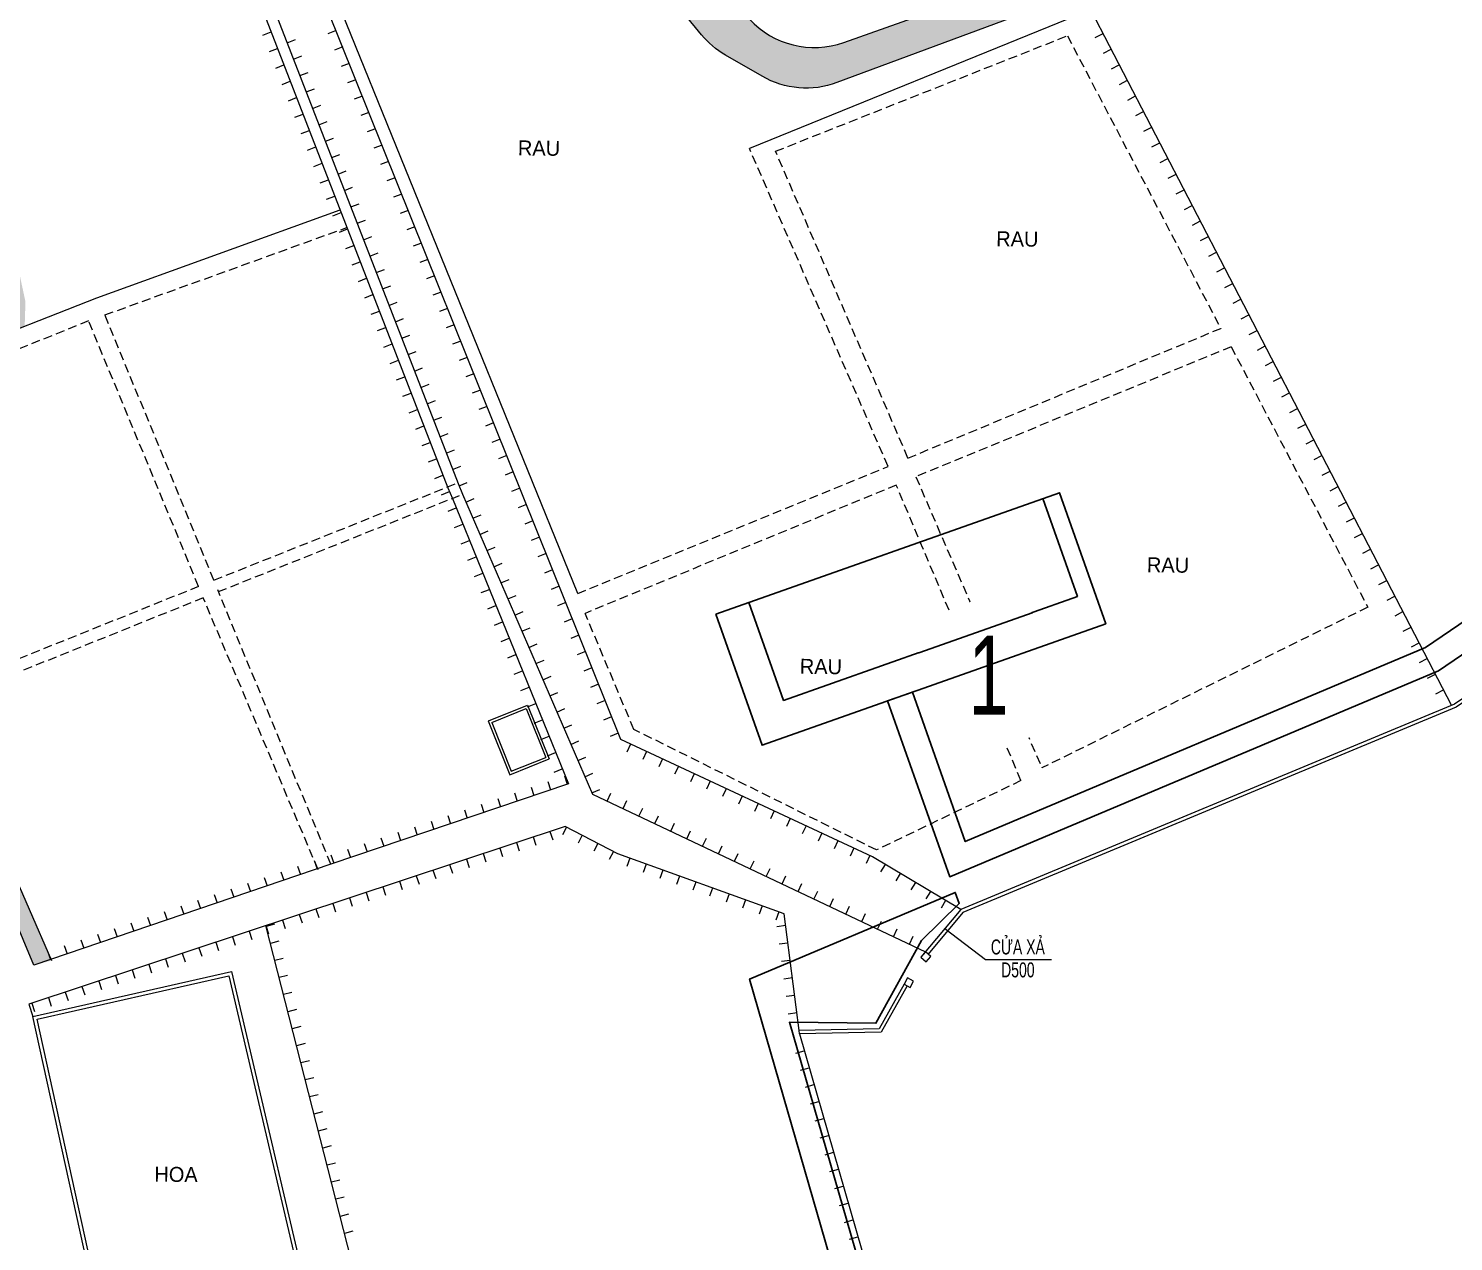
# Model space of a CAD drawing. Header units: inches. Extents: x 496359 to 501064, y 2374078 to 2377203.
# Drawn here: x 498870.6 to 498951.5, y 2376241.5 to 2376310.4 of the extents above; entities that cross this region are included whole.
import ezdxf
from ezdxf.enums import TextEntityAlignment as Align

# ---------------------------------------------------------------- set-up
doc = ezdxf.new("R2010")
doc.units = ezdxf.units.IN
doc.header["$MEASUREMENT"] = 0
doc.linetypes.add('DASHED', pattern=[0.75, 0.5, -0.25])
for name, color, linetype in [('chu', 6, 'Continuous'), ('coc', 1, 'Continuous'), ('MANH', 147, 'Continuous'), ('NOI', 2, 'Continuous'), ('tl', 8, 'Continuous')]:
    doc.layers.add(name, color=color, linetype=linetype)
for name, color, linetype, lineweight in [('EG Text2', 7, 'Continuous', 18), ('ISO', 252, 'Continuous', 20), ('LC Net dam 1', 30, 'Continuous', 30), ('LC Net manh', 239, 'Continuous', 5)]:
    doc.layers.add(name, color=color, linetype=linetype, lineweight=lineweight)
doc.styles.add('EG Hai', font='')
doc.styles.add('style1', font='')
doc.styles.get('EG Hai').set_extended_font_data('.VnArial NarrowH')
doc.styles.get('style1').set_extended_font_data('.VnAvantH')
pattern_1 = [(359.2672157837458, (-736010.0843583612, -2368366.018034767), (0.5666073940458045, 0.3175390686054994), [0.375, -0.75]), (119.2672157837457, (-736010.0843583612, -2368366.018034767), (-0.5583005971293142, 0.3319268629130168), [0.3749999999999999, -0.7499999999999998]), (59.26721578374574, (-736010.0843583612, -2368366.018034767), (0.008306796916490222, 0.6494659315185162), [-0.75, 0.375])]

# ---------------------------------------------------------------- blocks, each defined once
blk = doc.blocks.new('1')
at = {"layer": 'tl', "color": 250, "lineweight": 0}
blk.add_line((0, -0.5), (0, 0), dxfattribs=at)
blk = doc.blocks.new('2')
at = {"layer": 'coc'}
blk.add_blockref('1', (0, 0.5), dxfattribs=at)
blk = doc.blocks.new('Nền HT mới')
at = {"layer": 'MANH', "lineweight": 0}
h = blk.add_hatch(dxfattribs=at)
h.set_pattern_fill('HONEY', color=8, scale=3, angle=-0.7327842162542569, style=0)
h.set_pattern_definition(pattern_1)
h.paths.add_polyline_path([(522.1413331996346, 34.58063262509313, -0.07533120664901684), (521.2912407810263, 35.81421043252703), (516.6276599089078, 45.39474079100546), (505.0871436217612, 70.44938323920724), (504.04154270655, 70.02090862574187), (504.2682133987009, 69.52178078651559), (514.9191184451965, 45.05056341918316), (519.1533427703007, 34.94359675603118, 0.07249784027683068), (519.8967378973657, 33.70755001524594), (523.5152806732267, 29.28924238257241, 0.09017126467597332), (524.8780280564724, 28.13035851758104), (526.9611855112644, 26.92410905933139, 0.2237315507137332), (531.2072510623884, 26.56378428073731), (568.2709796793106, 40.32692352118102), (567.663196639046, 42.10867725540083), (567.6627782995392, 42.10975968552884), (538.8126452849874, 31.41187012562659), (531.5961047909268, 28.84645541984719, -0.3006573528413328), (526.2428899972629, 30.17101853288841), (524.320297743955, 32.25928424339872)])
h = blk.add_hatch(dxfattribs=at)
h.set_pattern_fill('HONEY', color=8, scale=3, angle=-0.7327842162542569, style=0)
h.set_pattern_definition(pattern_1)
h.paths.add_polyline_path([(485.0784461073972, 12.7258560410155), (485.1231775350216, 14.12126892054584), (484.3827260179141, 17.54863356514034), (479.925220460228, 28.24497651768979), (478.3448177147702, 27.66789595730734), (481.5788854374596, 21.31901574641597), (483.39241478645, 17.12647936394569), (484.0166580585692, 13.96711506456268), (472.0805035050771, 8.91747770872098), (485.5920448689767, -23.57598086312282), (486.6012633174587, -23.31213559448588), (480.2468912612576, -8.733111977166118), (479.9854827405115, -8.083754159099044), (473.8898727173264, 7.058185356148897), (473.7523728892602, 8.271043055170594)])
at = {"layer": 'chu', "color": 6, "lineweight": 0, "elevation": -28.37660884582989}
blk.add_lwpolyline([(537.3434992698649, -21.47822435811031), (539.6441094961529, -23.24668943934012), (543.3968514703492, -23.24668943934012)], dxfattribs=at)
at = {"layer": 'MANH', "lineweight": 0, "elevation": -28.37660884582989}
for points in [[(568.2709796791942, 40.32692352164668), (531.2072510623884, 26.56378428073731, -0.2237315507137332), (526.9611855112644, 26.92410905933139), (524.8780280564724, 28.13035851758104, -0.09017126467597332), (523.5152806732267, 29.28924238257241), (519.8967378973657, 33.70755001524594, -0.07249784027683069), (519.1533427703007, 34.94359675603118), (514.9191184432175, 45.05056342244279), (504.2682134000979, 69.52178079629448), (504.0415427066664, 70.02090862574187), (505.087143621412, 70.4493832396729), (516.6276599108869, 45.39474077982959), (521.2912407810263, 35.81421043252703, 0.07533120664901684), (522.1413331996346, 34.58063262509313), (524.3202977432566, 32.25928421499339), (526.2428899972629, 30.17101853288841, 0.3006573528413329), (531.5961047909268, 28.84645541984719), (538.812645287956, 31.41187012283262), (567.6628218916057, 42.10977584956345)], [(529.0753908146917, -27.47230489324647), (545.8858489404711, -85.82617838546503), (545.0234109590574, -86.02027911139521), (545.3816422192658, -88.88955601496491, -0.4214719461082183), (544.4886721461708, -90.00849983148146), (516.5219716528709, -92.80012578382957, -0.4010181579015982), (515.433103807799, -91.94931711261961), (513.3983965821726, -77.99105073703322), (512.4278678012824, -66.37568854359779), (507.5770095911621, -58.74902645410839), (507.2646142338681, -54.16465625312048), (506.2692311052861, -50.66964031202588), (498.7736993685876, -21.32311777217183)]]:
    blk.add_lwpolyline(points, format="xyb", dxfattribs=at)
for points in [[(538.2397449216851, -20.40604087157044), (533.2267128100548, -17.41668397519607), (518.9337878872802, -10.75134451273698), (499.0844203738425, 38.68555517070126), (488.1438439288804, 64.86074269976598)], [(487.066320723975, 64.40135958738756), (485.9728096452354, 63.98541123274845), (494.2146450007613, 42.31796580594164), (497.6987822144338, 34.73495320504662), (509.6929399436385, 3.785026914385526), (509.9482449452089, 3.181712439229159), (517.3230014378832, -13.85199751151595), (536.2316033413563, -22.80839142814148)], [(516.4845840577082, -2.463343450854154), (499.7315801455452, 38.85029202088845), (514.9191184432175, 45.05056342244279)], [(493.8007754565378, 41.71837652841714), (497.1216075915772, 34.49078749207911), (509.1123254352178, 3.549737540019123), (509.3723753556305, 2.935210287516384), (515.960275405906, -13.27452217699829), (502.4688684732582, -17.83335141004864), (485.5920448691513, -23.57598086265716)], [(545.0982364956335, 31.72202318016571), (566.1184905828022, -8.814057493636938)], [(544.9707455461657, 30.4420339459939), (526.2397978035779, 22.82496386202183)], [(485.5920448691513, -23.57598086265716), (485.5920448691513, -23.57598086265716), (485.5920448691513, -23.57598086265716), (472.0805035050771, 8.917477709186642), (484.0166580584528, 13.96711506456268), (483.3924147863336, 17.12647936394569), (481.5788854386237, 21.31901574455333), (478.3448177146538, 27.66789595730734), (479.9254720230283, 28.24506837543231)], [(473.7523728892602, 8.271043054704933), (489.1852667643152, 14.3411659234589), (502.9972969576529, 19.3290598499043)], [(473.7523728892602, 8.271043054704933), (473.88987271721, 7.058185356148897), (479.9854827405115, -8.083754159099044), (480.2468912645754, -8.733111983219715), (486.6012633174587, -23.31213559448588)], [(511.4106690088565, -9.69604392029214), (513.6423994150291, -8.802622528801294)], [(513.6403431515837, -8.797486066407146), (514.8653096075332, -11.85740259807426)], [(511.4078160571562, -9.691226393504621), (512.6327825131057, -12.7511429256374)], [(511.6048759534651, -9.779870838447096), (513.5588914330629, -8.99762616218868)], [(513.5588914330629, -8.99762616218868), (514.6703059743786, -11.77389461599159)], [(511.604875953698, -9.779870838447096), (512.7162904950137, -12.55613929271567)], [(512.6327825131057, -12.7511429256374), (514.8653096075332, -11.85740259807426)], [(512.7162904948973, -12.55613929271567), (514.6703059743786, -11.77389461599159)], [(529.0713274353811, -27.27234617486465), (528.21386401379, -20.65683890139553), (518.7657037404178, -17.24672608129549), (515.7704154048743, -15.68629127420354), (485.3089921016408, -25.7885814849833), (485.5408040132652, -26.48756365809459)], [(490.4922716142655, -49.03269809676203), (485.5408040132652, -26.48756365809459), (496.8153897966304, -23.9335471327031), (502.0680457783792, -46.31614277005065), (490.4922716142655, -49.03269809676203)], [(529.0753908146917, -27.47230489324647), (529.0713274353811, -27.27234617486465)]]:
    blk.add_lwpolyline(points, dxfattribs=at)
at = {"layer": 'MANH', "linetype": 'DASHED', "lineweight": 0, "elevation": -28.37660884582989}
for points in [[(535.2436038806381, 5.237374456079124), (527.7238985800695, 22.66697055515033), (544.2961327350977, 29.22556218080354), (553.0092923321108, 12.60576904606205)], [(516.4845840577082, -2.463343450854154), (534.1104677364392, 4.764827655108093), (526.2397978035779, 22.82496386202183)], [(495.8215572584932, -1.700072738862218), (489.6388999134697, 13.37128502031919), (503.3827068437868, 18.3345416997945)], [(494.9563280242191, -2.057020630276384), (488.7074227908788, 13.02716967644301), (473.88987271721, 7.058185356148897)], [(535.2436038806381, 5.237374456079124), (553.0092923321108, 12.60576904606205)], [(553.5999294305848, 11.55712953856346), (535.6900097621883, 4.171578139012126), (542.850153325363, -12.36134613823015)], [(553.5999294305848, 11.55712953856346), (561.3593556575406, -3.237316873444797), (542.850153325363, -12.36134613823015)], [(495.8215572584932, -1.700072738862218), (509.6888765338272, 3.831887821146665)], [(541.6608242284901, -13.08319466752801), (534.5778846896183, 3.699762684704183), (516.9082627570651, -3.585853744818451)], [(496.0809256698749, -2.350248120779725), (509.9482449452089, 3.181712439229159)], [(494.9563280242191, -2.057020630276384), (480.0594135263864, -8.053992236087652)], [(502.4688684732582, -17.83335141004864), (496.0415782352839, -2.254877762457909)], [(495.2177365482248, -2.706378454397054), (480.3208220504503, -8.703350060208322)], [(501.7437837556981, -18.1481039356986), (495.2177365482248, -2.706378454397054)], [(541.6608242284901, -13.08319466752801), (533.4557078366679, -17.0275808042461), (519.6771454000891, -10.18080476118121), (516.9082627570651, -3.585853744818451)]]:
    blk.add_lwpolyline(points, dxfattribs=at)
at = {"layer": 'MANH', "color": 4, "lineweight": 0, "elevation": -28.37660884582989}
for points in [[(587.7657349397241, 6.553768776768266), (585.514593511708, 4.211367386804341), (566.2774003262793, -8.738664402681025), (538.2397449216851, -20.40604087157044), (535.9750571473314, -23.11529901815447)], [(587.9099374600382, 6.415184386951296), (585.6439971046102, 4.05738413002473), (566.3725946244713, -8.915676562635781), (538.3617910556541, -20.57187911268193), (536.3841338867251, -22.93776100506875)], [(535.0184384906361, -24.64318963751066), (533.6018754055885, -27.18028049688655), (529.0713274353811, -27.27234617486465)], [(535.1930630209436, -24.74068975780028), (533.7205939397145, -27.37790929671246), (529.0753908146917, -27.47230489324647)]]:
    blk.add_lwpolyline(points, dxfattribs=at)
for points in [[(536.280110403376, -23.37403152655679), (536.5388429118948, -23.06897827057037), (536.2337896554427, -22.81024576216805), (535.975057147215, -23.11529901815447)], [(535.3680630769859, -24.83751577703151), (535.5623892169724, -24.48789119120556), (535.2127646303898, -24.29356505075339), (535.0184384906361, -24.64318963751066)]]:
    blk.add_lwpolyline(points, close=True, dxfattribs=at)
at = {"layer": 'MANH', "lineweight": 0, "elevation": -28.37660884582989}
blk.add_lwpolyline([(490.6440949825383, -48.79163533780593), (485.778769467438, -26.63872499629724), (496.666021240414, -24.17245071526486), (501.8276417392235, -46.16712633479256)], close=True, dxfattribs=at)
at = {"layer": 'NOI', "lineweight": 0}
for name, p, rotation in [('1', (499.078571327268, 29.44100536121186, -28.37660884582989), 291.183057689102), ('2', (502.7657896686042, 29.5167247577956, -28.37660884582989), 111.8759119317172), ('1', (546.3237054424872, 29.35879256012049, -3.977608845829888), 297.4092971244453), ('1', (499.4399201942188, 28.50857466872912, -28.37660884582989), 291.183057689102), ('2', (499.9868471287236, 28.83079202514273, -28.37660884582989), 291.18305768922), ('2', (503.1383873408822, 28.58873177593705, -28.37660884582989), 111.8759119317172), ('1', (546.7840492830192, 28.47105186147746, -3.977608845829888), 297.4092971244453), ('1', (499.8012690612277, 27.57614397624639, -28.37660884582989), 291.183057689102), ('2', (500.3481959957326, 27.89836133265999, -28.37660884582989), 291.18305768922), ('2', (503.5109850132767, 27.6607387940785, -28.37660884582989), 111.8759119317172), ('1', (547.2443931234347, 27.58331116236877, -3.977608845829888), 297.4092971244453), ('2', (500.7095448626833, 26.96593064017725, -28.37660884582989), 291.18305768922), ('2', (503.8835826855548, 26.73274581221995, -28.37660884582989), 111.8759119317172), ('1', (500.1626179281202, 26.64371328376365, -28.37660884582989), 291.183057689102), ('2', (501.0708937296922, 26.03349994769451, -28.37660884582989), 291.18305768922), ('1', (547.7047369639668, 26.69557046372574, -3.977608845829888), 297.4092971244453), ('1', (500.5239667951291, 25.71128259081524, -28.37660884582989), 291.183057689102), ('2', (501.4322425965847, 25.10106925521177, -28.37660884582989), 291.18305768922), ('2', (504.2561803578328, 25.80475283036139, -28.37660884582989), 111.8759119317172), ('1', (548.1650808043823, 25.80782976461705, -3.977608845829888), 297.4092971244453), ('1', (500.8853156620216, 24.7788518983325, -28.37660884582989), 291.183057689102), ('2', (501.7935914635937, 24.16863856272903, -28.37660884582989), 291.18305768922), ('2', (504.6287780302273, 24.87675984850284, -28.37660884582989), 111.8759119317172), ('1', (548.6254246449143, 24.92008906550836, -3.977608845829888), 297.4092971244453), ('1', (501.2466645290306, 23.84642120584977, -28.37660884582989), 291.183057689102), ('2', (505.0013757024471, 23.94876686617863, -28.37660884582989), 111.8759119317172), ('1', (549.0857684853299, 24.03234836686534, -3.977608845829888), 297.4092971244453), ('1', (501.6080133959813, 22.91399051336703, -28.37660884582989), 291.183057689102), ('2', (502.1549403304862, 23.23620787024629, -28.37660884582989), 291.18305768922), ('2', (505.3739733748416, 23.02077388432008, -28.37660884582989), 111.8759119317172), ('1', (549.5461123258037, 23.14460766822231, -3.977608845829888), 297.4092971244453), ('1', (501.9693622629902, 21.98155982088429, -28.37660884582989), 291.183057689102), ('2', (502.5162891974951, 22.30377717776355, -28.37660884582989), 291.18305768922), ('2', (505.7465710471197, 22.09278090199587, -28.37660884582989), 111.8759119317172), ('1', (550.0064561662193, 22.25686696864796, -3.977608845829888), 297.4092971244453), ('1', (502.3307111298827, 21.04912912840155, -28.37660884582989), 291.183057689102), ('2', (502.8776380644458, 21.37134648481515, -28.37660884582989), 291.18305768922), ('2', (506.1191687195142, 21.16478792013731, -28.37660884582989), 111.8759119317172), ('1', (550.4668000067513, 21.36912627000493, -3.977608845829888), 297.4092971244453), ('2', (503.2389869314547, 20.43891579233241, -28.37660884582989), 291.18305768922), ('2', (506.4917663917922, 20.23679493827876, -28.37660884582989), 111.8759119317172), ('1', (550.9271438471669, 20.4813855713619, -3.977608845829888), 297.4092971244453), ('1', (502.6920599968917, 20.11669843591881, -28.37660884582989), 291.183057689102), ('2', (503.6003357983473, 19.50648509984967, -28.37660884582989), 291.18305768922), ('1', (551.3874876876989, 19.59364487225321, -3.977608845829888), 297.4092971244453), ('1', (503.0534088637842, 19.18426774343607, -28.37660884582989), 291.183057689102), ('2', (503.9616846653562, 18.57405440736693, -28.37660884582989), 291.18305768922), ('2', (506.8643640641867, 19.30880195642021, -28.37660884582989), 111.8759119317172), ('1', (551.8478315281145, 18.70590417314452, -3.977608845829888), 297.4092971244453), ('1', (503.4147577307931, 18.25183705095333, -28.37660884582989), 291.183057689102), ('2', (504.3230335322487, 17.64162371534985, -28.37660884582989), 291.18305768922), ('2', (507.2369617364066, 18.38080897456166, -28.37660884582989), 111.8759119317172), ('1', (552.3081753686465, 17.81816347403583, -3.977608845829888), 297.4092971244453), ('1', (503.7761065977438, 17.31940635847059, -28.37660884582989), 291.183057689102), ('2', (507.609559408801, 17.45281599270311, -28.37660884582989), 111.8759119317172), ('1', (504.1374554647527, 16.38697566598785, -28.37660884582989), 291.183057689102), ('2', (504.6843823993158, 16.70919302286711, -28.37660884582989), 291.18305768922), ('2', (507.9821570810791, 16.5248230103789, -28.37660884582989), 111.8759119317172), ('1', (552.7685192090621, 16.9304227753928, -3.977608845829888), 297.4092971244453), ('1', (504.4988043316453, 15.45454497350511, -28.37660884582989), 291.183057689102), ('2', (505.0457312662083, 15.77676233038437, -28.37660884582989), 291.18305768922), ('2', (508.3547547534736, 15.59683002852034, -28.37660884582989), 111.8759119317172), ('1', (553.2288630495941, 16.04268207628411, -3.977608845829888), 297.4092971244453), ('2', (505.4070801332173, 14.84433163790163, -28.37660884582989), 291.18305768922), ('2', (508.7273524257516, 14.66883704666179, -28.37660884582989), 111.8759119317172), ('1', (553.6892068900097, 15.15494137717542, -3.977608845829888), 297.4092971244453), ('1', (504.8601531986542, 14.52211428102237, -28.37660884582989), 291.183057689102), ('2', (505.7684290001098, 13.91190094541889, -28.37660884582989), 291.18305768922), ('1', (554.1495507305417, 14.26720067853239, -3.977608845829888), 297.4092971244453), ('1', (505.2215020655467, 13.58968358807397, -28.37660884582989), 291.183057689102), ('2', (506.1297778671187, 12.97947025293615, -28.37660884582989), 291.18305768922), ('2', (509.0999500981461, 13.74084406433758, -28.37660884582989), 111.8759119317172), ('1', (554.6098945709573, 13.37945997988936, -3.977608845829888), 297.4092971244453), ('1', (505.5828509326138, 12.65725289559123, -28.37660884582989), 291.183057689102), ('2', (506.4911267340694, 12.04703956045341, -28.37660884582989), 291.18305768922), ('2', (509.472547770366, 12.81285108247903, -28.37660884582989), 111.8759119317172), ('1', (555.0702384114893, 12.49171928031501, -3.977608845829888), 297.4092971244453), ('1', (505.9441997995064, 11.72482220310849, -28.37660884582989), 291.183057689102), ('2', (509.845145442644, 11.88485810108614, -28.37660884582989), 111.8759119317172), ('1', (555.5305822519049, 11.60397858167198, -3.977608845829888), 297.4092971244453), ('1', (506.3055486665153, 10.79239151062575, -28.37660884582989), 291.183057689102), ('2', (506.8524756010784, 11.11460886797067, -28.37660884582989), 291.18305768922), ('2', (510.2177431150385, 10.95686511876193, -28.37660884582989), 111.8759119317172), ('1', (555.9909260924369, 10.71623788302895, -3.977608845829888), 297.4092971244453), ('1', (506.6668975334078, 9.859960818143009, -28.37660884582989), 291.183057689102), ('2', (507.2138244679709, 10.18217817502227, -28.37660884582989), 291.18305768922), ('2', (510.5903407873166, 10.02887213690337, -28.37660884582989), 111.8759119317172), ('1', (556.4512699328525, 9.828497183920263, -3.977608845829888), 297.4092971244453), ('1', (507.0282464004167, 8.927530125660269, -28.37660884582989), 291.183057689102), ('2', (507.5751733349798, 9.249747482539533, -28.37660884582989), 291.18305768922), ('2', (510.962938459711, 9.100879154579161, -28.37660884582989), 111.8759119317172), ('1', (556.9116137733845, 8.940756484811573, -3.977608845829888), 297.4092971244453), ('2', (507.9365222018723, 8.317316790056793, -28.37660884582989), 291.18305768922), ('2', (511.3355361319891, 8.17288617272061, -28.37660884582989), 111.8759119317172), ('1', (507.3895952673674, 7.99509943364319, -28.37660884582989), 291.183057689102), ('2', (508.2978710688812, 7.384886097574054, -28.37660884582989), 291.18305768922), ('1', (557.3719576138001, 8.053015786168544, -3.977608845829888), 297.4092971244453), ('1', (507.7509441343764, 7.062668741160451, -28.37660884582989), 291.183057689102), ('2', (508.659219935832, 6.452455405091314, -28.37660884582989), 291.18305768922), ('2', (511.7081338043836, 7.244893190862058, -28.37660884582989), 111.8759119317172), ('1', (557.8323014543321, 7.165275087059854, -3.977608845829888), 297.4092971244453), ('1', (508.1122930012689, 6.130238048677711, -28.37660884582989), 291.183057689102), ('2', (509.0205688028409, 5.520024712608574, -28.37660884582989), 291.18305768922), ('2', (512.0807314766034, 6.316900208537845, -28.37660884582989), 111.8759119317172), ('1', (558.2926452947477, 6.277534388416825, -3.977608845829888), 297.4092971244453), ('1', (508.4736418681614, 5.197807356194971, -28.37660884582989), 291.183057689102), ('2', (512.4533291489979, 5.388907226679294, -28.37660884582989), 111.8759119317172), ('1', (558.7529891352215, 5.389793689308135, -3.977608845829888), 297.4092971244453), ('1', (508.8349907351703, 4.265376663712232, -28.37660884582989), 291.183057689102), ('2', (509.3819176697334, 4.587594020125835, -28.37660884582989), 291.18305768922), ('2', (512.825926821276, 4.460914244820742, -28.37660884582989), 111.8759119317172), ('1', (559.2133329756371, 4.502052990199445, -3.977608845829888), 297.4092971244453), ('1', (509.2029343604854, 3.335618443732528, -28.37660884582989), 292.9366569956705), ('2', (509.7472169623406, 3.656764205956279, -28.37660884582989), 292.9366569840662), ('2', (513.1985244936704, 3.532921262962191, -28.37660884582989), 111.8759119317172), ('1', (559.6736768161691, 3.614312291556416, -3.977608845829888), 297.4092971244453), ('2', (510.1406091423751, 2.737402725910215, -28.37660884582989), 293.4102324085718), ('2', (513.5711221659485, 2.604928281103639, -28.37660884582989), 111.8759119317172), ('1', (560.1340206565847, 2.726571591982065, -3.977608845829888), 297.4092971244453), ('1', (509.5851845205225, 2.411586734411685, -28.37660884582989), 292.1176280765703), ('2', (510.537920927808, 1.819719041643111, -28.37660884582989), 293.4102324085718), ('2', (513.943719838343, 1.676935299245088, -28.37660884582989), 111.8759119317172), ('1', (560.5943644971167, 1.838830893339036, -3.977608845829888), 297.4092971244453), ('1', (509.9616938290465, 1.485173899160145, -28.37660884582989), 292.1176280765703), ('2', (510.9352327131246, 0.902035356444685, -28.37660884582989), 293.4102324085718), ('1', (561.0547083375322, 0.9510901946960075, -3.977608845829888), 297.4092971244453), ('1', (510.3382031375704, 0.5587610643742664, -28.37660884582989), 292.1176280765703), ('2', (511.3325444985576, -0.01564832828807994, -28.37660884582989), 293.4102324085718), ('2', (514.316317510621, 0.7489423169208749, -28.37660884582989), 111.8759119317172), ('1', (561.5150521780643, 0.0633494955873175, -3.977608845829888), 297.4092971244453), ('1', (510.7147124461526, -0.3676517704116122, -28.37660884582989), 292.1176280765703), ('2', (511.7298562839906, -0.9333320130208449, -28.37660884582989), 293.4102324085718), ('2', (514.6889151829573, -0.1790506649376766, -28.37660884582989), 111.8759119317172), ('1', (511.0912217545601, -1.294064605197491, -28.37660884582989), 292.1176280765703), ('2', (515.0615128552354, -1.107043646796228, -28.37660884582989), 111.8759119317172), ('1', (561.9753960184798, -0.8243912035213725, -3.977608845829888), 297.4092971244453), ('1', (511.4677310630841, -2.220477440449031, -28.37660884582989), 292.1176280765703), ('2', (512.1271680693071, -1.85101569775361, -28.37660884582989), 293.4102324085718), ('2', (515.4341105275134, -2.035036629120441, -28.37660884582989), 111.8759119317172), ('1', (562.4357398590118, -1.712131902164401, -3.977608845829888), 297.4092971244453), ('1', (511.8442403716663, -3.146890274769248, -28.37660884582989), 292.1176280765703), ('2', (512.5244798547401, -2.768699382020714, -28.37660884582989), 293.4102324085718), ('2', (515.8067081999079, -2.963029610978992, -28.37660884582989), 111.8759119317172), ('1', (562.8960836994274, -2.599872601273091, -3.977608845829888), 297.4092971244453), ('2', (512.9217916401149, -3.686383066753478, -28.37660884582989), 293.4102324085718), ('2', (516.179305872186, -3.891022592371883, -28.37660884582989), 111.8759119317172), ('1', (563.3564275399594, -3.48761329991612, -3.977608845829888), 297.4092971244453), ('1', (512.2207496801902, -4.073303109555127, -28.37660884582989), 292.1176280765703), ('2', (513.3191034254314, -4.604066751951905, -28.37660884582989), 293.4102324085718), ('2', (516.5519035445805, -4.819015574696095, -28.37660884582989), 111.8759119317172), ('1', (563.816771380375, -4.37535399902481, -3.977608845829888), 297.4092971244453), ('1', (512.5972589887142, -4.999715944341006, -28.37660884582989), 292.1176280765703), ('2', (513.7164152108644, -5.52175043668467, -28.37660884582989), 293.4102324085718), ('1', (564.277115220907, -5.2630946981335, -3.977608845829888), 297.4092971244453), ('1', (512.97376829718, -5.926128779592545, -28.37660884582989), 292.1176280765703), ('2', (514.1137269962974, -6.439434120951773, -28.37660884582989), 293.4102324085718), ('2', (516.9245012168585, -5.747008556554647, -28.37660884582989), 111.8759119317172), ('1', (564.7374590613226, -6.150835396776529, -3.977608845829888), 297.4092971244453), ('1', (513.3502776057039, -6.852541614378424, -28.37660884582989), 292.1176280765703), ('2', (514.5110387816139, -7.357117805684538, -28.37660884582989), 293.4102324085718), ('2', (517.2970988891948, -6.67500153887886, -28.37660884582989), 111.8759119317172), ('1', (565.1978029018546, -7.038576095419558, -3.977608845829888), 297.4092971244453), ('1', (513.7267869142279, -7.778954449164303, -28.37660884582989), 292.1176280765703), ('2', (514.9083505670469, -8.274801490417303, -28.37660884582989), 293.4102324085718), ('2', (517.6696965614728, -7.602994520737411, -28.37660884582989), 111.8759119317172), ('1', (565.6581467422702, -7.926316794993909, -3.977608845829888), 297.4092971244453), ('1', (514.1032962228101, -8.705367283950181, -28.37660884582989), 292.1176280765703), ('2', (518.0422942338673, -8.530987502595963, -28.37660884582989), 111.8759119317172), ('1', (514.4798055312176, -9.631780119201721, -28.37660884582989), 292.1176280765703), ('2', (515.3056623523635, -9.19248517561573, -28.37660884582989), 293.4102324085718), ('2', (518.4148919061454, -9.458980484920176, -28.37660884582989), 111.8759119317172), ('2', (515.7029741377964, -10.11016886034849, -28.37660884582989), 293.4102324085718), ('2', (518.7874895785399, -10.38697346677873, -28.37660884582989), 111.8759119317172), ('1', (514.8563148397416, -10.5581929539876, -28.37660884582989), 292.1176280765703), ('2', (516.1002859231712, -11.0278525446156, -28.37660884582989), 293.4102324085718), ('2', (519.4842327158594, -11.00803806312251, -28.37660884582989), 154.9985541456849), ('1', (515.2328241483237, -11.48460578877348, -28.37660884582989), 292.1176280765703), ('2', (516.4975977084878, -11.94553622934836, -28.37660884582989), 293.4102324085718), ('2', (520.3905298379295, -11.43067919514942, -28.37660884582989), 154.9985541456849), ('2', (521.2968269598832, -11.853320327642, -28.37660884582989), 154.9985541456849), ('1', (515.6093334568477, -12.41101862355936, -28.37660884582989), 292.1176280765703), ('1', (515.8959426180854, -13.2962606209876, -28.37660884582989), 198.6704267010414), ('2', (516.8949094939207, -12.86321991408113, -28.37660884582989), 293.4102324085718), ('2', (522.2031240818951, -12.27596145966891, -28.37660884582989), 154.9985541456849), ('2', (523.1094212039652, -12.69860259216148, -28.37660884582989), 154.9985541456849), ('1', (514.0011913452227, -13.93650870915371, -28.37660884582989), 198.6704267010414), ('1', (514.948566981654, -13.61638466507065, -28.37660884582989), 198.6704267010414), ('2', (517.2922212793537, -13.78090359881389, -28.37660884582989), 293.4102324085718), ('2', (524.0157183259189, -13.12124372418839, -28.37660884582989), 154.9985541456849), ('2', (524.9220154479308, -13.5438848562153, -28.37660884582989), 154.9985541456849), ('1', (511.1590644359285, -14.89688084093723, -28.37660884582989), 198.6704267010414), ('1', (512.1064400723599, -14.57675679731983, -28.37660884582989), 198.6704267010414), ('1', (513.0538157087913, -14.25663275277111, -28.37660884582989), 198.6704267010414), ('2', (518.1567310897562, -14.24690831551197, -28.37660884582989), 334.6545968284434), ('2', (519.0604747023363, -14.67498247098047, -28.37660884582989), 334.6545968284434), ('2', (525.8283125700009, -13.96652598870787, -28.37660884582989), 154.9985541456849), ('2', (526.7346096919546, -14.38916712073478, -28.37660884582989), 154.9985541456849), ('1', (509.2643131631239, -15.53712892863769, -28.37660884582989), 198.6704267010414), ('1', (510.2116887995553, -15.21700488455463, -28.37660884582989), 198.6704267010414), ('2', (519.9642183150327, -15.10305662691462, -28.37660884582989), 334.6545968284434), ('2', (520.8679619276127, -15.53113078284878, -28.37660884582989), 334.6545968284434), ('2', (527.6409068139665, -14.81180825322735, -28.37660884582989), 154.9985541456849), ('2', (528.5472039360366, -15.23444938525427, -28.37660884582989), 154.9985541456849), ('1', (506.4221862538298, -16.4975010604212, -28.37660884582989), 198.6704267010414), ('1', (507.3695618902611, -16.1773770168038, -28.37660884582989), 198.6704267010414), ('1', (508.3169375266925, -15.85725297272074, -28.37660884582989), 198.6704267010414), ('2', (514.9094835758488, -15.97181250952053, -28.37660884582989), 198.3476938315625), ('2', (515.8528563886111, -15.72923998772967, -28.37660884582989), 152.4821474689103), ('2', (521.7717055401927, -15.95920493831727, -28.37660884582989), 334.6545968284434), ('2', (522.6754491527727, -16.38727909378576, -28.37660884582989), 334.6545968284434), ('2', (529.4535010579903, -15.65709051774684, -28.37660884582989), 154.9985541456849), ('2', (530.3597981800021, -16.07973164930809, -28.37660884582989), 154.9985541456849), ('1', (503.5800593445356, -17.45787319220472, -28.37660884582989), 198.6704267010414), ('1', (504.527434980967, -17.13774914858732, -28.37660884582989), 198.6704267010414), ('1', (505.4748106173984, -16.81762510450426, -28.37660884582989), 198.6704267010414), ('2', (512.0619922451488, -16.916160496472, -28.37660884582989), 198.3476938315625), ('2', (513.0111560220876, -16.60137783415485, -28.37660884582989), 198.3476938315625), ('2', (513.96031979891, -16.28659517183769, -28.37660884582989), 198.3476938315625), ('2', (516.739723304524, -16.19126495864111, -28.37660884582989), 152.4821474689103), ('2', (517.6265902206114, -16.6532899290869, -28.37660884582989), 152.4821474689103), ('2', (523.5791927652945, -16.81535324925426, -28.37660884582989), 334.6545968284434), ('2', (524.4829363778745, -17.24342740518841, -28.37660884582989), 334.6545968284434), ('2', (531.2660953020722, -16.50237278180066, -28.37660884582989), 154.9985541456849), ('2', (532.1723924240259, -16.92501391382757, -28.37660884582989), 154.9985541456849), ('1', (501.685870498889, -18.09977993560824, -28.37660884582989), 198.7917549709914), ('1', (502.6326837081042, -17.77799723675344, -28.37660884582989), 198.6704267010414), ('2', (510.1636646913876, -17.54572582203764, -28.37660884582989), 198.3476938315625), ('2', (511.11282846821, -17.23094315925482, -28.37660884582989), 198.3476938315625), ('2', (518.5134571365243, -17.11531489953268, -28.37660884582989), 152.4821474689103), ('2', (519.4387803460168, -17.48965878976378, -28.37660884582989), 160.1540286000759), ('2', (525.3866799904545, -17.67150156065691, -28.37660884582989), 334.6545968284434), ('2', (526.2904236030345, -18.0995757161254, -28.37660884582989), 334.6545968284434), ('2', (533.0786895459796, -17.34765504632014, -28.37660884582989), 154.9985541456849), ('1', (498.8457836231146, -19.06616833438966, -28.37660884582989), 198.7917549709914), ('1', (499.7924792482563, -18.74403886828441, -28.37660884582989), 198.7917549709914), ('1', (500.7391748735727, -18.42190940217915, -28.37660884582989), 198.7917549709914), ('2', (507.3161733607458, -18.49007380945477, -28.37660884582989), 198.3476938315625), ('2', (508.2653371375682, -18.17529114713761, -28.37660884582989), 198.3476938315625), ('2', (509.2145009144488, -17.8605084843548, -28.37660884582989), 198.3476938315625), ('2', (520.3793890250427, -17.82915151869747, -28.37660884582989), 160.1540286000759), ('2', (521.3199977039521, -18.16864424763116, -28.37660884582989), 160.1540286000759), ('2', (522.260606382978, -18.50813697656486, -28.37660884582989), 160.1540286000759), ('2', (527.1941672156145, -18.52764987205956, -28.37660884582989), 334.6545968284434), ('2', (528.0979108281945, -18.95572402799371, -28.37660884582989), 334.6545968284434), ('2', (533.9453184900967, -17.84520084835458, -28.37660884582989), 149.191652358054), ('2', (534.8042037763562, -18.35736885299775, -28.37660884582989), 149.191652358054), ('1', (496.9523923725401, -19.71042726753149, -28.37660884582989), 198.7917549709914), ('1', (497.8990879977982, -19.38829780096057, -28.37660884582989), 198.7917549709914), ('2', (505.4178458068682, -19.11963913455475, -28.37660884582989), 198.3476938315625), ('2', (506.367009583807, -18.80485647177193, -28.37660884582989), 198.3476938315625), ('2', (523.2012150620039, -18.84762970549855, -28.37660884582989), 160.1540286000759), ('2', (524.1418237409134, -19.18712243443224, -28.37660884582989), 160.1540286000759), ('2', (529.0016544407745, -19.3837981834622, -28.37660884582989), 334.6545968284434), ('2', (529.9053980533545, -19.8118723389307, -28.37660884582989), 334.6545968284434), ('2', (535.6630890627321, -18.86953685810658, -28.37660884582989), 149.191652358054), ('2', (536.5219743489915, -19.3817048622841, -28.37660884582989), 149.191652358054), ('1', (494.1123054966492, -20.6768156663129, -28.37660884582989), 198.7917549709914), ('1', (495.0590011219074, -20.35468619974199, -28.37660884582989), 198.7917549709914), ('1', (496.0056967472237, -20.03255673363674, -28.37660884582989), 198.7917549709914), ('2', (502.5703544761682, -20.06398712197188, -28.37660884582989), 198.3476938315625), ('2', (503.519518253107, -19.74920445965472, -28.37660884582989), 198.3476938315625), ('2', (504.4686820299294, -19.4344217968719, -28.37660884582989), 198.3476938315625), ('2', (525.0824324199393, -19.52661516383159, -28.37660884582989), 160.1540286000759), ('2', (526.0230410988488, -19.86610789229962, -28.37660884582989), 160.1540286000759), ('2', (526.9636497778747, -20.20560062123332, -28.37660884582989), 160.1540286000759), ('2', (530.8091416658763, -20.23994649439919, -28.37660884582989), 334.6545968284434), ('2', (531.7128852784563, -20.66802064986769, -28.37660884582989), 334.6545968284434), ('2', (537.3808596353674, -19.89387286692727, -28.37660884582989), 149.191652358054), ('1', (492.2189142460165, -21.32107459898907, -28.37660884582989), 198.7917549709914), ('1', (493.1656098713329, -20.99894513241816, -28.37660884582989), 198.7917549709914), ('2', (499.7228631455264, -21.00833510938901, -28.37660884582989), 198.3476938315625), ('2', (500.672026922407, -20.69355244707185, -28.37660884582989), 198.3476938315625), ('2', (501.6211906992294, -20.3787697847547, -28.37660884582989), 198.3476938315625), ('2', (527.9042584569006, -20.54509335063267, -28.37660884582989), 160.1540286000759), ('2', (532.6166288910363, -21.09609480580184, -28.37660884582989), 334.6545968284434), ('1', (489.3788273703003, -22.28746299777049, -28.37660884582989), 198.7917549709914), ('1', (490.325522995442, -21.96533353119958, -28.37660884582989), 198.7917549709914), ('1', (491.2722186207584, -21.64320406509432, -28.37660884582989), 198.7917549709914), ('2', (497.8245355917652, -21.63790043448898, -28.37660884582989), 198.3476938315625), ('2', (498.7736993685876, -21.32311777217183, -28.37660884582989), 198.3476938315625), ('1', (498.7853707550139, -21.36881361022461, -28.37660884582989), 104.327856716763), ('2', (528.3000937873194, -21.32211940135676, -28.37660884582989), 97.38517148140275), ('2', (533.5203725036163, -21.524168961736, -28.37660884582989), 334.6545968284434), ('2', (534.4241161161963, -21.95224311720449, -28.37660884582989), 334.6545968284434), ('1', (487.4854361196676, -22.93172192998099, -28.37660884582989), 198.7917549709914), ('1', (488.432131744984, -22.6095924643414, -28.37660884582989), 198.7917549709914), ('2', (494.9770442609488, -22.58224842190612, -28.37660884582989), 198.3476938315625), ('2', (495.9262080378876, -22.26746576005462, -28.37660884582989), 198.3476938315625), ('2', (496.8753718148264, -21.9526830972718, -28.37660884582989), 198.3476938315625), ('1', (499.0328408655523, -22.33770913822445, -28.37660884582989), 104.327856716763), ('2', (528.4286327285854, -22.31382386345285, -28.37660884582989), 97.38517148140275), ('2', (535.3278597287763, -22.38031727267298, -28.37660884582989), 334.6545968284434), ('1', (486.5387404944095, -23.25385139655191, -28.37660884582989), 198.7917549709914), ('2', (493.0787167071876, -23.21181374700609, -28.37660884582989), 198.3476938315625), ('2', (494.0278804841264, -22.89703108468893, -28.37660884582989), 198.3476938315625), ('1', (499.2803109762071, -23.30660466668996, -28.37660884582989), 104.327856716763), ('2', (528.5571716699096, -23.30552832601461, -28.37660884582989), 97.38517148140275), ('2', (490.2312253765458, -24.15616173488888, -28.37660884582989), 198.3476938315625), ('2', (491.1803891534264, -23.84137907257173, -28.37660884582989), 198.3476938315625), ('2', (492.1295529302488, -23.52659640978891, -28.37660884582989), 198.3476938315625), ('1', (499.527781086862, -24.27550019468981, -28.37660884582989), 104.327856716763), ('2', (488.3328978227846, -24.7857270595232, -28.37660884582989), 198.3476938315625), ('2', (489.282061599607, -24.4709443976717, -28.37660884582989), 198.3476938315625), ('2', (528.685710611292, -24.2972327881107, -28.37660884582989), 97.38517148140275), ('2', (485.4854064920846, -25.73007504740599, -28.37660884582989), 198.3476938315625), ('2', (486.434570268907, -25.41529238508883, -28.37660884582989), 198.3476938315625), ('2', (487.3837340458458, -25.10050972230601, -28.37660884582989), 198.3476938315625), ('1', (499.7752511975168, -25.244395722224, -28.37660884582989), 104.327856716763), ('2', (528.8142495526163, -25.2889372502068, -28.37660884582989), 97.38517148140275), ('1', (500.0227213081716, -26.21329125068951, -28.37660884582989), 104.327856716763), ('2', (528.9427884939987, -26.28064171276856, -28.37660884582989), 97.38517148140275), ('1', (500.2701914188265, -27.18218677868936, -28.37660884582989), 104.327856716763), ('1', (500.5176615294813, -28.15108230715487, -28.37660884582989), 104.327856716763), ('1', (500.7651316401361, -29.11997783468905, -28.37660884582989), 104.327856716763), ('1', (529.3522110719396, -28.43322660965714, -28.37660884582989), 286.070519030948), ('1', (529.6290313293621, -29.39414832606781, -28.37660884582989), 286.070519030948), ('1', (501.012601750791, -30.08887336315456, -28.37660884582989), 104.327856716763), ('1', (529.90585158661, -30.35507004247847, -28.37660884582989), 286.070519030948), ('1', (501.2600718614458, -31.05776889115441, -28.37660884582989), 104.327856716763), ('1', (530.1826718440325, -31.31599175888914, -28.37660884582989), 286.070519030948), ('1', (501.5075419721006, -32.02666441915426, -28.37660884582989), 104.327856716763), ('1', (530.4594921012804, -32.27691347529981, -28.37660884582989), 286.070519030948), ('1', (501.7550120827555, -32.99555994715411, -28.37660884582989), 104.327856716763), ('1', (502.0024821934103, -33.96445547515395, -28.37660884582989), 104.327856716763), ('1', (530.7363123587029, -33.23783519171047, -28.37660884582989), 286.070519030948), ('1', (531.0131326159508, -34.19875690812114, -28.37660884582989), 286.070519030948), ('1', (502.2499523040651, -34.93335100361946, -28.37660884582989), 104.327856716763), ('1', (531.2899528733733, -35.15967862453181, -28.37660884582989), 286.070519030948), ('1', (502.4974224147199, -35.90224653161931, -28.37660884582989), 104.327856716763), ('1', (531.5667731306212, -36.12060034094247, -28.37660884582989), 286.070519030948), ('1', (502.7448925253748, -36.8711420591535, -28.37660884582989), 104.327856716763), ('1', (531.8435933879273, -37.08152205735314, -28.37660884582989), 286.070519030948), ('1', (502.9923626360296, -37.84003758761901, -28.37660884582989), 104.327856716763), ('1', (503.2398327466844, -38.80893311561886, -28.37660884582989), 104.327856716763), ('1', (532.1204136452916, -38.04244377422947, -28.37660884582989), 286.070519030948), ('1', (532.3972339025977, -39.00336549064014, -28.37660884582989), 286.070519030948)]:
    blk.add_blockref(name, p, dxfattribs=dict(at, rotation=rotation))
at = {"layer": 'chu', "color": 6, "lineweight": 0, "style": 'style1'}
for s, p in [('RAU', (513.0856292201834, 22.43455346714836, -80.30360884582988)), ('RAU', (540.2491688386117, 17.27315316576642, -80.30360884582988)), ('RAU', (548.8076440941122, -1.249757744892122, -80.30360884582988)), ('RAU', (529.0948884944128, -7.015093807185622, -80.30360884582988)), ('HOA', (492.4391654080873, -35.86544021224472, -28.37660884582989))]:
    blk.add_text(s, height=0.85, rotation=359.2672157837458, dxfattribs=at).set_placement(p)
at = {"layer": 'chu', "color": 6, "lineweight": 0, "style": 'style1', "width": 0.7}
for s, p in [('CöA X¶', (539.950618588603, -22.96176656713578, -28.37660884582989)), ('D500', (540.5316875650942, -24.26272492488715, -28.37660884582989))]:
    blk.add_text(s, height=0.85, dxfattribs=at).set_placement(p)

msp = doc.modelspace()

# ---------------------------------------------------------------- linework, layer by layer
at = {"layer": 'LC Net dam 1'}
msp.add_lwpolyline([(498667.0304658024, 2376172.680892637), (498732.2805004159, 2376178.405342781), (498737.5287808984, 2376177.319864504), (498806.4392964706, 2376183.365452266), (498829.979669103, 2376182.654872194), (498862.4632517074, 2376182.809572512), (498929.6968400793, 2376191.662632509), (498929.5501490165, 2376194.094064448), (498911.5396740854, 2376256.410455242), (498923.2251088874, 2376261.33825607), (498923.4500875601, 2376260.702159268), (498921.3157883565, 2376258.602177801), (498918.7137641201, 2376253.907515058), (498913.809374616, 2376253.959700744), (498931.0373997908, 2376194.350592517), (498931.2782821198, 2376190.357922635), (498862.5651402994, 2376181.310040737), (498829.9606061705, 2376181.154764398), (498806.4823630026, 2376181.863469055), (498735.0976037648, 2376175.600813447), (498733.0528191612, 2376176.023727061), (498732.9706675736, 2376176.960130348), (498666.1075882711, 2376171.094166197)], dxfattribs=at)

# ---------------------------------------------------------------- block references
at = {"layer": 'LC Net manh'}
msp.add_blockref('Nền HT mới', (498385.2951889661, 2376280.772814431, 2.924608845829887), dxfattribs=at)

# ---------------------------------------------------------------- next in the draw order: wipeouts: each hides what was drawn before it
at = {"ltscale": 500}
msp.add_wipeout([(498922.1984891676, 2376270.7399905557), (498921.73255746736, 2376271.2903922945), (498921.4807333442, 2376271.6907512387), (498921.2474129679, 2376272.1849139086), (498921.077840485, 2376272.7120499415), (498920.98468564154, 2376273.205532923), (498920.9515295594, 2376273.64554779), (498920.972126365, 2376274.1721821805), (498921.0330013539, 2376274.5762398075), (498921.19096484996, 2376275.151126035), (498921.31609298626, 2376275.465767219), (498921.53948342457, 2376275.899069259), (498921.80495960417, 2376276.2956585377), (498922.18495626445, 2376276.733592284), (498922.5902247702, 2376277.091776066), (498923.0612967658, 2376277.409158387), (498923.5169446555, 2376277.6381110246), (498923.95207463205, 2376277.7973109097), (498924.34634920774, 2376277.8971661124), (498924.8526711066, 2376277.968356261), (498925.2854831273, 2376277.9805752775), (498925.69839567255, 2376277.950902339), (498926.2379870801, 2376277.849692618), (498926.6496893575, 2376277.7218376677), (498927.03250925173, 2376277.5595022924), (498927.6206036354, 2376277.214393605), (498927.88076835364, 2376277.016711055), (498928.1785572289, 2376276.7471244195), (498928.43228505366, 2376276.4711436806), (498928.6967408434, 2376276.121398083), (498928.9428922095, 2376275.7098814095), (498929.10237888974, 2376275.3694263888), (498929.2304680703, 2376275.018075962), (498929.34608119517, 2376274.566009164), (498929.40571353486, 2376274.1642956124), (498929.42363706056, 2376273.5837919707), (498929.36655155325, 2376273.032366139), (498929.2690439312, 2376272.5985402996), (498929.1538683795, 2376272.247645984), (498928.9558565629, 2376271.8021887015), (498928.7361238288, 2376271.424884787), (498928.5302446632, 2376271.1369100404), (498928.19208936463, 2376270.7535234555), (498927.92947192705, 2376270.511079597), (498927.5210854432, 2376270.205073815), (498927.24175435014, 2376270.036003678), (498926.99105141143, 2376269.907856046), (498926.68753238884, 2376269.779382278), (498926.33923691633, 2376269.6646395233), (498926.0059102479, 2376269.585000956), (498925.65846880025, 2376269.5315668215), (498925.30745274253, 2376269.507100211), (498925.0191379415, 2376269.5088174306), (498924.5862425672, 2376269.548444483), (498924.22206039197, 2376269.617098345), (498923.81665021915, 2376269.7336098147), (498923.4223383706, 2376269.8909859583), (498922.9460639407, 2376270.147296475), (498922.72596637177, 2376270.294277715), (498922.42019462195, 2376270.534496194)], dxfattribs=at).translate(0, 0, -24.00000000022892).dxf.layer = 'ISO'

# ---------------------------------------------------------------- next in the draw order: linework, layer by layer
at = {"layer": 'LC Net dam 1'}
for points in [[(499078.9641564423, 2376402.786847386), (499007.1939849332, 2376378.097324932), (499009.6396876742, 2376354.190008707), (499023.5232652196, 2376337.471518844), (499008.9476080217, 2376329.543496559), (498986.154023619, 2376303.022158999), (498966.8621670313, 2376286.757999122), (498949.9394273981, 2376275.251890775), (498923.7946295973, 2376264.226511023), (498920.793316448, 2376272.712318471), (498919.3791619278, 2376272.212151506), (498922.9111223437, 2376262.226010603), (498950.6595898686, 2376273.927665147), (498967.7697073137, 2376285.561175407), (498987.2130371433, 2376301.953036058), (499009.9059341167, 2376328.357219368), (499025.843160189, 2376337.025829074), (499011.0854240052, 2376354.796973578), (499008.8073123634, 2376377.066047618), (499079.3841661534, 2376401.345059075)], [(498911.5077522321, 2376277.807707569), (498913.4750756277, 2376272.245366456), (498930.1620989666, 2376278.147336643), (498928.194775571, 2376283.709677756)]]:
    msp.add_lwpolyline(points, dxfattribs=at)
msp.add_lwpolyline([(498909.6222128717, 2376277.140818282), (498929.1375452512, 2376284.043122399), (498931.7717579334, 2376276.595241926), (498912.256425554, 2376269.692937809)], close=True, dxfattribs=at)

# ---------------------------------------------------------------- next in the draw order: texts
at = {"layer": 'EG Text2', "style": 'EG Hai', "width": 0.8}
msp.add_text('1', height=4.5, rotation=1.858597415139171e-09, dxfattribs=at).set_placement((498925.1125767052, 2376273.677662192, -24.00000000022892), align=Align.MIDDLE_CENTER)

doc.saveas('drawing.dxf')
